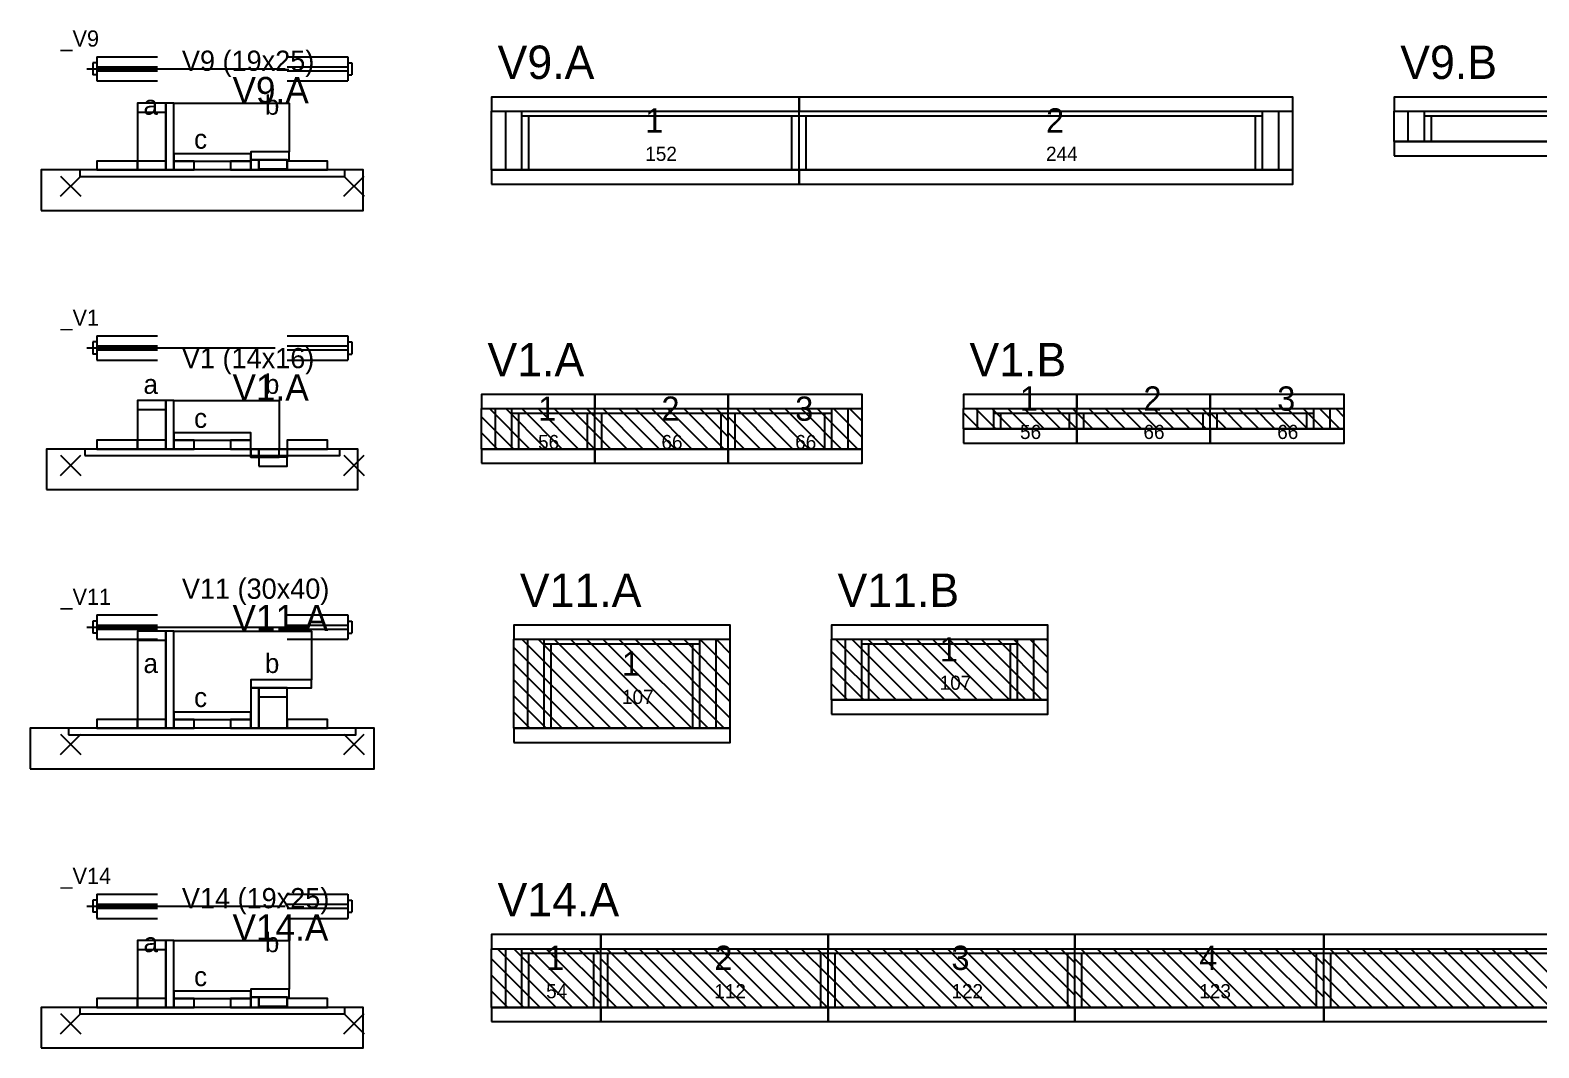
# Model space of a CAD drawing. Header units: metres. Extents: x -10 to 74425, y -2037 to 26.
# Drawn here: x 46985 to 47730, y -1456 to -953 of the extents above; entities that cross this region are included whole.
import ezdxf

# ---------------------------------------------------------------- set-up
doc = ezdxf.new("R2010")
doc.units = ezdxf.units.M
doc.layers.add('LABELS', color=3, linetype='Continuous')
doc.layers.add('VIGAS', color=7, linetype='Continuous')

msp = doc.modelspace()

# ---------------------------------------------------------------- linework, layer by layer
at = {"layer": 'VIGAS'}
for p, q in [((47015.6, -969), (47015.6, -975)), ((47017.6, -969), (47015.6, -969)), ((47017.6, -966), (47047.6, -966)), ((47017.6, -966), (47017.6, -978)), ((47111.6, -966), (47141.6, -966)), ((47141.6, -966), (47141.6, -978)), ((47141.6, -969), (47143.6, -969)), ((47143.6, -969), (47143.6, -975)), ((47012.6, -972), (47110.6, -972)), ((47017.6, -975), (47015.6, -975)), ((47017.6, -971), (47047.6, -971)), ((47017.6, -973), (47047.6, -973)), ((47111.6, -971), (47141.6, -971)), ((47111.6, -973), (47141.6, -973)), ((47141.6, -975), (47143.6, -975)), ((47017.6, -978), (47047.6, -978)), ((47111.6, -978), (47141.6, -978)), ((47212.6, -993), (47364.6, -993)), ((47212.6, -1022), (47212.6, -993)), ((47219.6, -1022), (47219.6, -993)), ((47227.6, -1022), (47227.6, -993)), ((47227.6, -995.2), (47364.6, -995.2)), ((47231.1, -1022), (47231.1, -995.2)), ((47361.1, -1022), (47361.1, -995.2)), ((47364.6, -1022), (47364.6, -993)), ((47364.6, -1022), (47364.6, -993)), ((47364.6, -993), (47608.7, -993)), ((47364.6, -1022), (47364.6, -993)), ((47364.6, -1022), (47364.6, -993)), ((47364.6, -1022), (47364.6, -993)), ((47364.6, -995.2), (47593.7, -995.2)), ((47368.1, -1022), (47368.1, -995.2)), ((47590.2, -1022), (47590.2, -995.2)), ((47593.7, -1022), (47593.7, -993)), ((47601.7, -1022), (47601.7, -993)), ((47608.7, -1022), (47608.7, -993)), ((47658.7, -993), (47810.7, -993)), ((47658.7, -1008), (47658.7, -993)), ((47665.7, -1008), (47665.7, -993)), ((47673.7, -1008), (47673.7, -993)), ((47673.7, -995.2), (47810.7, -995.2)), ((47677.2, -1008), (47677.2, -995.2)), ((47658.7, -1008), (47810.7, -1008)), ((47673.7, -1008), (47677.2, -1008)), ((46999.6, -1035), (47009.6, -1025)), ((46999.6, -1025), (47009.6, -1035)), ((47139.6, -1035), (47149.6, -1025)), ((47139.6, -1025), (47149.6, -1035)), ((47212.6, -1022), (47364.6, -1022)), ((47227.6, -1022), (47231.1, -1022)), ((47361.1, -1022), (47364.6, -1022)), ((47364.6, -1022), (47608.7, -1022)), ((47364.6, -1022), (47368.1, -1022)), ((47590.2, -1022), (47593.7, -1022)), ((47012.6, -1110), (47105.6, -1110)), ((47015.6, -1107), (47015.6, -1113)), ((47017.6, -1107), (47015.6, -1107)), ((47017.6, -1104), (47047.6, -1104)), ((47017.6, -1104), (47017.6, -1116)), ((47017.6, -1109), (47047.6, -1109)), ((47111.6, -1104), (47141.6, -1104)), ((47111.6, -1109), (47141.6, -1109)), ((47141.6, -1104), (47141.6, -1116)), ((47141.6, -1107), (47143.6, -1107)), ((47143.6, -1107), (47143.6, -1113)), ((47017.6, -1113), (47015.6, -1113)), ((47017.6, -1111), (47047.6, -1111)), ((47017.6, -1116), (47047.6, -1116)), ((47111.6, -1111), (47141.6, -1111)), ((47111.6, -1116), (47141.6, -1116)), ((47141.6, -1113), (47143.6, -1113)), ((47207.6, -1140), (47263.6, -1140)), ((47207.6, -1160), (47207.6, -1140)), ((47231.6, -1160), (47211.6, -1140)), ((47214.6, -1160), (47214.6, -1140)), ((47239.6, -1160), (47219.6, -1140)), ((47222.6, -1160), (47222.6, -1140)), ((47247.6, -1160), (47227.6, -1140)), ((47255.6, -1160), (47235.6, -1140)), ((47263.6, -1160), (47243.6, -1140)), ((47263.6, -1152), (47251.6, -1140)), ((47263.6, -1144), (47259.6, -1140)), ((47263.6, -1160), (47263.6, -1140)), ((47263.6, -1160), (47263.6, -1140)), ((47263.6, -1140), (47329.6, -1140)), ((47263.6, -1160), (47263.6, -1140)), ((47263.6, -1160), (47263.6, -1140)), ((47263.6, -1160), (47263.6, -1140)), ((47287.6, -1160), (47267.6, -1140)), ((47295.6, -1160), (47275.6, -1140)), ((47303.6, -1160), (47283.6, -1140)), ((47311.6, -1160), (47291.6, -1140)), ((47319.6, -1160), (47299.6, -1140)), ((47327.6, -1160), (47307.6, -1140)), ((47329.6, -1154), (47315.6, -1140)), ((47329.6, -1146), (47323.6, -1140)), ((47329.6, -1160), (47329.6, -1140)), ((47329.6, -1160), (47329.6, -1140)), ((47329.6, -1140), (47395.8, -1140)), ((47329.6, -1160), (47329.6, -1140)), ((47329.6, -1160), (47329.6, -1140)), ((47329.6, -1160), (47329.6, -1140)), ((47353.6, -1160), (47333.6, -1140)), ((47361.6, -1160), (47341.6, -1140)), ((47369.6, -1160), (47349.6, -1140)), ((47377.6, -1160), (47357.6, -1140)), ((47385.6, -1160), (47365.6, -1140)), ((47393.6, -1160), (47373.6, -1140)), ((47380.8, -1160), (47380.8, -1140)), ((47395.8, -1154.2), (47381.6, -1140)), ((47388.8, -1160), (47388.8, -1140)), ((47395.8, -1146.2), (47389.6, -1140)), ((47395.8, -1160), (47395.8, -1140)), ((47445.8, -1140), (47501.8, -1140)), ((47445.8, -1150), (47445.8, -1140)), ((47461.8, -1150), (47451.8, -1140)), ((47452.8, -1150), (47452.8, -1140)), ((47469.8, -1150), (47459.8, -1140)), ((47460.8, -1150), (47460.8, -1140)), ((47477.8, -1150), (47467.8, -1140)), ((47485.8, -1150), (47475.8, -1140)), ((47493.8, -1150), (47483.8, -1140)), ((47501.8, -1150), (47491.8, -1140)), ((47501.8, -1142), (47499.8, -1140)), ((47501.8, -1150), (47501.8, -1140)), ((47501.8, -1150), (47501.8, -1140)), ((47501.8, -1140), (47567.8, -1140)), ((47501.8, -1150), (47501.8, -1140)), ((47501.8, -1150), (47501.8, -1140)), ((47501.8, -1150), (47501.8, -1140)), ((47517.8, -1150), (47507.8, -1140)), ((47525.8, -1150), (47515.8, -1140)), ((47533.8, -1150), (47523.8, -1140)), ((47541.8, -1150), (47531.8, -1140)), ((47549.8, -1150), (47539.8, -1140)), ((47557.8, -1150), (47547.8, -1140)), ((47565.8, -1150), (47555.8, -1140)), ((47567.8, -1144), (47563.8, -1140)), ((47567.8, -1150), (47567.8, -1140)), ((47567.8, -1150), (47567.8, -1140)), ((47567.8, -1140), (47634, -1140)), ((47567.8, -1150), (47567.8, -1140)), ((47567.8, -1150), (47567.8, -1140)), ((47567.8, -1150), (47567.8, -1140)), ((47583.8, -1150), (47573.8, -1140)), ((47591.8, -1150), (47581.8, -1140)), ((47599.8, -1150), (47589.8, -1140)), ((47607.8, -1150), (47597.8, -1140)), ((47615.8, -1150), (47605.8, -1140)), ((47623.8, -1150), (47613.8, -1140)), ((47619, -1150), (47619, -1140)), ((47631.8, -1150), (47621.8, -1140)), ((47627, -1150), (47627, -1140)), ((47634, -1144.2), (47629.8, -1140)), ((47634, -1150), (47634, -1140)), ((47223.6, -1160), (47207.6, -1144)), ((47222.6, -1142.2), (47263.6, -1142.2)), ((47226.1, -1160), (47226.1, -1142.2)), ((47260.1, -1160), (47260.1, -1142.2)), ((47263.6, -1142.2), (47329.6, -1142.2)), ((47279.6, -1160), (47263.6, -1144)), ((47267.1, -1160), (47267.1, -1142.2)), ((47326.1, -1160), (47326.1, -1142.2)), ((47329.6, -1142.2), (47380.8, -1142.2)), ((47345.6, -1160), (47329.6, -1144)), ((47333.1, -1160), (47333.1, -1142.2)), ((47377.3, -1160), (47377.3, -1142.2)), ((47453.8, -1150), (47445.8, -1142)), ((47460.8, -1142.2), (47501.8, -1142.2)), ((47464.3, -1150), (47464.3, -1142.2)), ((47498.3, -1150), (47498.3, -1142.2)), ((47509.8, -1150), (47501.8, -1142)), ((47501.8, -1142.2), (47567.8, -1142.2)), ((47505.3, -1150), (47505.3, -1142.2)), ((47564.3, -1150), (47564.3, -1142.2)), ((47575.8, -1150), (47567.8, -1142)), ((47567.8, -1142.2), (47619, -1142.2)), ((47571.3, -1150), (47571.3, -1142.2)), ((47615.5, -1150), (47615.5, -1142.2)), ((47215.6, -1160), (47207.6, -1152)), ((47271.6, -1160), (47263.6, -1152)), ((47337.6, -1160), (47329.6, -1152)), ((47445.8, -1150), (47501.8, -1150)), ((47445.8, -1150), (47445.8, -1150)), ((47460.8, -1150), (47464.3, -1150)), ((47498.3, -1150), (47501.8, -1150)), ((47501.8, -1150), (47567.8, -1150)), ((47501.8, -1150), (47505.3, -1150)), ((47501.8, -1150), (47501.8, -1150)), ((47564.3, -1150), (47567.8, -1150)), ((47567.8, -1150), (47634, -1150)), ((47567.8, -1150), (47571.3, -1150)), ((47567.8, -1150), (47567.8, -1150)), ((47615.5, -1150), (47619, -1150)), ((46999.6, -1173), (47009.6, -1163)), ((46999.6, -1163), (47009.6, -1173)), ((47139.6, -1173), (47149.6, -1163)), ((47139.6, -1163), (47149.6, -1173)), ((47207.6, -1160), (47263.6, -1160)), ((47207.6, -1160), (47207.6, -1160)), ((47222.6, -1160), (47226.1, -1160)), ((47260.1, -1160), (47263.6, -1160)), ((47263.6, -1160), (47329.6, -1160)), ((47263.6, -1160), (47267.1, -1160)), ((47263.6, -1160), (47263.6, -1160)), ((47326.1, -1160), (47329.6, -1160)), ((47329.6, -1160), (47395.8, -1160)), ((47329.6, -1160), (47333.1, -1160)), ((47329.6, -1160), (47329.6, -1160)), ((47377.3, -1160), (47380.8, -1160)), ((47015.6, -1245), (47015.6, -1251)), ((47017.6, -1245), (47015.6, -1245)), ((47017.6, -1242), (47047.6, -1242)), ((47017.6, -1242), (47017.6, -1254)), ((47111.6, -1242), (47141.6, -1242)), ((47141.6, -1242), (47141.6, -1254)), ((47141.6, -1245), (47143.6, -1245)), ((47143.6, -1245), (47143.6, -1251)), ((47012.6, -1248), (47121.6, -1248)), ((47017.6, -1251), (47015.6, -1251)), ((47017.6, -1247), (47047.6, -1247)), ((47017.6, -1249), (47047.6, -1249)), ((47111.6, -1247), (47141.6, -1247)), ((47111.6, -1249), (47141.6, -1249)), ((47141.6, -1251), (47143.6, -1251)), ((47017.6, -1254), (47047.6, -1254)), ((47111.6, -1254), (47141.6, -1254)), ((47223.6, -1254), (47330.6, -1254)), ((47223.6, -1298), (47223.6, -1254)), ((47263.6, -1298), (47223.6, -1258)), ((47271.6, -1298), (47227.6, -1254)), ((47230.6, -1298), (47230.6, -1254)), ((47279.6, -1298), (47235.6, -1254)), ((47238.6, -1298), (47238.6, -1254)), ((47238.6, -1256.2), (47315.6, -1256.2)), ((47242.1, -1298), (47242.1, -1256.2)), ((47287.6, -1298), (47243.6, -1254)), ((47295.6, -1298), (47251.6, -1254)), ((47303.6, -1298), (47259.6, -1254)), ((47311.6, -1298), (47267.6, -1254)), ((47319.6, -1298), (47275.6, -1254)), ((47327.6, -1298), (47283.6, -1254)), ((47330.6, -1293), (47291.6, -1254)), ((47330.6, -1285), (47299.6, -1254)), ((47330.6, -1277), (47307.6, -1254)), ((47312.1, -1298), (47312.1, -1256.2)), ((47315.6, -1298), (47315.6, -1254)), ((47330.6, -1269), (47315.6, -1254)), ((47323.6, -1298), (47323.6, -1254)), ((47330.6, -1261), (47323.6, -1254)), ((47330.6, -1298), (47330.6, -1254)), ((47380.6, -1254), (47487.6, -1254)), ((47380.6, -1284), (47380.6, -1254)), ((47404.6, -1284), (47380.6, -1260)), ((47412.6, -1284), (47382.6, -1254)), ((47387.6, -1284), (47387.6, -1254)), ((47420.6, -1284), (47390.6, -1254)), ((47395.6, -1284), (47395.6, -1254)), ((47395.6, -1256.2), (47472.6, -1256.2)), ((47428.6, -1284), (47398.6, -1254)), ((47399.1, -1284), (47399.1, -1256.2)), ((47436.6, -1284), (47406.6, -1254)), ((47444.6, -1284), (47414.6, -1254)), ((47452.6, -1284), (47422.6, -1254)), ((47460.6, -1284), (47430.6, -1254)), ((47468.6, -1284), (47438.6, -1254)), ((47476.6, -1284), (47446.6, -1254)), ((47484.6, -1284), (47454.6, -1254)), ((47487.6, -1279), (47462.6, -1254)), ((47469.1, -1284), (47469.1, -1256.2)), ((47487.6, -1271), (47470.6, -1254)), ((47472.6, -1284), (47472.6, -1254)), ((47487.6, -1263), (47478.6, -1254)), ((47480.6, -1284), (47480.6, -1254)), ((47487.6, -1255), (47486.6, -1254)), ((47487.6, -1284), (47487.6, -1254)), ((47255.6, -1298), (47223.6, -1266)), ((47247.6, -1298), (47223.6, -1274)), ((47396.6, -1284), (47380.6, -1268)), ((47239.6, -1298), (47223.6, -1282)), ((47388.6, -1284), (47380.6, -1276)), ((47380.6, -1284), (47487.6, -1284)), ((47380.6, -1284), (47380.6, -1284)), ((47395.6, -1284), (47399.1, -1284)), ((47469.1, -1284), (47472.6, -1284)), ((47231.6, -1298), (47223.6, -1290)), ((46999.6, -1311), (47009.6, -1301)), ((46999.6, -1301), (47009.6, -1311)), ((47139.6, -1311), (47149.6, -1301)), ((47139.6, -1301), (47149.6, -1311)), ((47223.6, -1298), (47330.6, -1298)), ((47223.6, -1298), (47223.6, -1298)), ((47238.6, -1298), (47242.1, -1298)), ((47312.1, -1298), (47315.6, -1298)), ((47012.6, -1386), (47110.6, -1386)), ((47015.6, -1383), (47015.6, -1389)), ((47017.6, -1383), (47015.6, -1383)), ((47017.6, -1380), (47047.6, -1380)), ((47017.6, -1380), (47017.6, -1392)), ((47017.6, -1385), (47047.6, -1385)), ((47111.6, -1380), (47141.6, -1380)), ((47111.6, -1385), (47141.6, -1385)), ((47141.6, -1380), (47141.6, -1392)), ((47141.6, -1383), (47143.6, -1383)), ((47143.6, -1383), (47143.6, -1389)), ((47017.6, -1389), (47015.6, -1389)), ((47017.6, -1387), (47047.6, -1387)), ((47017.6, -1392), (47047.6, -1392)), ((47111.6, -1387), (47141.6, -1387)), ((47111.6, -1392), (47141.6, -1392)), ((47141.6, -1389), (47143.6, -1389)), ((47212.6, -1407), (47266.6, -1407)), ((47212.6, -1436), (47212.6, -1407)), ((47244.6, -1436), (47215.6, -1407)), ((47219.6, -1436), (47219.6, -1407)), ((47252.6, -1436), (47223.6, -1407)), ((47227.6, -1436), (47227.6, -1407)), ((47260.6, -1436), (47231.6, -1407)), ((47266.6, -1434), (47239.6, -1407)), ((47266.6, -1426), (47247.6, -1407)), ((47266.6, -1418), (47255.6, -1407)), ((47266.6, -1410), (47263.6, -1407)), ((47266.6, -1436), (47266.6, -1407)), ((47266.6, -1436), (47266.6, -1407)), ((47266.6, -1407), (47378.9, -1407)), ((47266.6, -1436), (47266.6, -1407)), ((47266.6, -1436), (47266.6, -1407)), ((47266.6, -1436), (47266.6, -1407)), ((47298.6, -1436), (47269.6, -1407)), ((47306.6, -1436), (47277.6, -1407)), ((47314.6, -1436), (47285.6, -1407)), ((47322.6, -1436), (47293.6, -1407)), ((47330.6, -1436), (47301.6, -1407)), ((47338.6, -1436), (47309.6, -1407)), ((47346.6, -1436), (47317.6, -1407)), ((47354.6, -1436), (47325.6, -1407)), ((47362.6, -1436), (47333.6, -1407)), ((47370.6, -1436), (47341.6, -1407)), ((47378.6, -1436), (47349.6, -1407)), ((47378.9, -1428.3), (47357.6, -1407)), ((47378.9, -1420.3), (47365.6, -1407)), ((47378.9, -1412.3), (47373.6, -1407)), ((47378.9, -1436), (47378.9, -1407)), ((47378.9, -1436), (47378.9, -1407)), ((47378.9, -1407), (47500.9, -1407)), ((47378.9, -1436), (47378.9, -1407)), ((47378.9, -1436), (47378.9, -1407)), ((47378.9, -1436), (47378.9, -1407)), ((47410.9, -1436), (47381.9, -1407)), ((47418.9, -1436), (47389.9, -1407)), ((47426.9, -1436), (47397.9, -1407)), ((47434.9, -1436), (47405.9, -1407)), ((47442.9, -1436), (47413.9, -1407)), ((47450.9, -1436), (47421.9, -1407)), ((47458.9, -1436), (47429.9, -1407)), ((47466.9, -1436), (47437.9, -1407)), ((47474.9, -1436), (47445.9, -1407)), ((47482.9, -1436), (47453.9, -1407)), ((47490.9, -1436), (47461.9, -1407)), ((47498.9, -1436), (47469.9, -1407)), ((47500.9, -1430), (47477.9, -1407)), ((47500.9, -1422), (47485.9, -1407)), ((47500.9, -1414), (47493.9, -1407)), ((47500.9, -1436), (47500.9, -1407)), ((47500.9, -1436), (47500.9, -1407)), ((47500.9, -1407), (47623.9, -1407)), ((47500.9, -1436), (47500.9, -1407)), ((47500.9, -1436), (47500.9, -1407)), ((47500.9, -1436), (47500.9, -1407)), ((47532.9, -1436), (47503.9, -1407)), ((47540.9, -1436), (47511.9, -1407)), ((47548.9, -1436), (47519.9, -1407)), ((47556.9, -1436), (47527.9, -1407)), ((47564.9, -1436), (47535.9, -1407)), ((47572.9, -1436), (47543.9, -1407)), ((47580.9, -1436), (47551.9, -1407)), ((47588.9, -1436), (47559.9, -1407)), ((47596.9, -1436), (47567.9, -1407)), ((47604.9, -1436), (47575.9, -1407)), ((47612.9, -1436), (47583.9, -1407)), ((47620.9, -1436), (47591.9, -1407)), ((47623.9, -1431), (47599.9, -1407)), ((47623.9, -1423), (47607.9, -1407)), ((47623.9, -1415), (47615.9, -1407)), ((47623.9, -1436), (47623.9, -1407)), ((47623.9, -1436), (47623.9, -1407)), ((47623.9, -1407), (47867.9, -1407)), ((47623.9, -1436), (47623.9, -1407)), ((47623.9, -1436), (47623.9, -1407)), ((47623.9, -1436), (47623.9, -1407)), ((47623.9, -1407), (47623.9, -1407)), ((47655.9, -1436), (47626.9, -1407)), ((47663.9, -1436), (47634.9, -1407)), ((47671.9, -1436), (47642.9, -1407)), ((47679.9, -1436), (47650.9, -1407)), ((47687.9, -1436), (47658.9, -1407)), ((47695.9, -1436), (47666.9, -1407)), ((47703.9, -1436), (47674.9, -1407)), ((47711.9, -1436), (47682.9, -1407)), ((47719.9, -1436), (47690.9, -1407)), ((47727.9, -1436), (47698.9, -1407)), ((47735.9, -1436), (47706.9, -1407)), ((47743.9, -1436), (47714.9, -1407)), ((47751.9, -1436), (47722.9, -1407)), ((47236.6, -1436), (47212.6, -1412)), ((47227.6, -1409.2), (47266.6, -1409.2)), ((47231.1, -1436), (47231.1, -1409.2)), ((47263.1, -1436), (47263.1, -1409.2)), ((47266.6, -1409.2), (47378.9, -1409.2)), ((47290.6, -1436), (47266.6, -1412)), ((47270.1, -1436), (47270.1, -1409.2)), ((47375.4, -1436), (47375.4, -1409.2)), ((47378.9, -1409.2), (47500.9, -1409.2)), ((47402.9, -1436), (47378.9, -1412)), ((47382.4, -1436), (47382.4, -1409.2)), ((47497.4, -1436), (47497.4, -1409.2)), ((47500.9, -1409.2), (47623.9, -1409.2)), ((47524.9, -1436), (47500.9, -1412)), ((47504.4, -1436), (47504.4, -1409.2)), ((47620.4, -1436), (47620.4, -1409.2)), ((47623.9, -1409.2), (47867.9, -1409.2)), ((47647.9, -1436), (47623.9, -1412)), ((47627.4, -1436), (47627.4, -1409.2)), ((47228.6, -1436), (47212.6, -1420)), ((47282.6, -1436), (47266.6, -1420)), ((47394.9, -1436), (47378.9, -1420)), ((47516.9, -1436), (47500.9, -1420)), ((47639.9, -1436), (47623.9, -1420)), ((47220.6, -1436), (47212.6, -1428)), ((47274.6, -1436), (47266.6, -1428)), ((47386.9, -1436), (47378.9, -1428)), ((47508.9, -1436), (47500.9, -1428)), ((47631.9, -1436), (47623.9, -1428)), ((46999.6, -1449), (47009.6, -1439)), ((46999.6, -1439), (47009.6, -1449)), ((47139.6, -1449), (47149.6, -1439)), ((47139.6, -1439), (47149.6, -1449)), ((47212.6, -1436), (47266.6, -1436)), ((47212.6, -1436), (47212.6, -1436)), ((47227.6, -1436), (47231.1, -1436)), ((47263.1, -1436), (47266.6, -1436)), ((47266.6, -1436), (47378.9, -1436)), ((47266.6, -1436), (47270.1, -1436)), ((47266.6, -1436), (47266.6, -1436)), ((47375.4, -1436), (47378.9, -1436)), ((47378.9, -1436), (47500.9, -1436)), ((47378.9, -1436), (47382.4, -1436)), ((47378.9, -1436), (47378.9, -1436)), ((47497.4, -1436), (47500.9, -1436)), ((47500.9, -1436), (47623.9, -1436)), ((47500.9, -1436), (47504.4, -1436)), ((47500.9, -1436), (47500.9, -1436)), ((47620.4, -1436), (47623.9, -1436)), ((47623.9, -1436), (47867.9, -1436)), ((47623.9, -1436), (47627.4, -1436)), ((47623.9, -1436), (47623.9, -1436))]:
    msp.add_line(p, q, dxfattribs=at)
for points in [[(47037.6, -1022), (47051.6, -1022), (47051.6, -989), (47037.6, -989)], [(47037.6, -993.4), (47051.6, -993.4), (47051.6, -989), (47037.6, -989)], [(47051.6, -1022), (47055.6, -1022), (47055.6, -989), (47051.6, -989)], [(47055.6, -1014), (47055.6, -989), (47112.6, -989), (47112.6, -1013), (47093.6, -1013), (47093.6, -1014)], [(47212.6, -993), (47364.6, -993), (47364.6, -986), (47212.6, -986)], [(47364.6, -993), (47608.7, -993), (47608.7, -986), (47364.6, -986)], [(47658.7, -993), (47810.7, -993), (47810.7, -986), (47658.7, -986)], [(47055.6, -1017.6), (47093.6, -1017.6), (47093.6, -1014), (47055.6, -1014)], [(47093.6, -1017), (47112.6, -1017), (47112.6, -1013), (47093.6, -1013)], [(47658.7, -1015), (47810.7, -1015), (47810.7, -1008), (47658.7, -1008)], [(47017.6, -1022), (47037.6, -1022), (47037.6, -1017.6), (47017.6, -1017.6)], [(47037.6, -1022), (47051.6, -1022), (47051.6, -1017.6), (47037.6, -1017.6)], [(47055.6, -1022), (47065.6, -1022), (47065.6, -1017.6), (47055.6, -1017.6)], [(47083.6, -1022), (47093.6, -1022), (47093.6, -1017.6), (47083.6, -1017.6)], [(47093.6, -1022), (47097.6, -1022), (47097.6, -1017), (47093.6, -1017)], [(47097.6, -1022), (47111.6, -1022), (47111.6, -1017), (47097.6, -1017)], [(47097.6, -1021.4), (47111.6, -1021.4), (47111.6, -1017), (47097.6, -1017)], [(47111.6, -1022), (47131.6, -1022), (47131.6, -1017.6), (47111.6, -1017.6)], [(46990.1, -1042), (47149.1, -1042), (47149.1, -1022), (46990.1, -1022)], [(47009.1, -1025.2), (47140.1, -1025.2), (47140.1, -1022), (47009.1, -1022)], [(47212.6, -1029), (47364.6, -1029), (47364.6, -1022), (47212.6, -1022)], [(47364.6, -1029), (47608.7, -1029), (47608.7, -1022), (47364.6, -1022)], [(47207.6, -1140), (47263.6, -1140), (47263.6, -1133), (47207.6, -1133)], [(47263.6, -1140), (47329.6, -1140), (47329.6, -1133), (47263.6, -1133)], [(47329.6, -1140), (47395.8, -1140), (47395.8, -1133), (47329.6, -1133)], [(47445.8, -1140), (47501.8, -1140), (47501.8, -1133), (47445.8, -1133)], [(47501.8, -1140), (47567.8, -1140), (47567.8, -1133), (47501.8, -1133)], [(47567.8, -1140), (47634, -1140), (47634, -1133), (47567.8, -1133)], [(47037.6, -1160), (47051.6, -1160), (47051.6, -1136), (47037.6, -1136)], [(47037.6, -1140.4), (47051.6, -1140.4), (47051.6, -1136), (47037.6, -1136)], [(47051.6, -1160), (47055.6, -1160), (47055.6, -1136), (47051.6, -1136)], [(47055.6, -1152), (47055.6, -1136), (47107.6, -1136), (47107.6, -1160), (47093.6, -1160), (47093.6, -1152)], [(47017.6, -1160), (47037.6, -1160), (47037.6, -1155.6), (47017.6, -1155.6)], [(47037.6, -1160), (47051.6, -1160), (47051.6, -1155.6), (47037.6, -1155.6)], [(47055.6, -1155.6), (47093.6, -1155.6), (47093.6, -1152), (47055.6, -1152)], [(47055.6, -1160), (47065.6, -1160), (47065.6, -1155.6), (47055.6, -1155.6)], [(47083.6, -1160), (47093.6, -1160), (47093.6, -1155.6), (47083.6, -1155.6)], [(47111.6, -1160), (47131.6, -1160), (47131.6, -1155.6), (47111.6, -1155.6)], [(47445.8, -1157), (47501.8, -1157), (47501.8, -1150), (47445.8, -1150)], [(47501.8, -1157), (47567.8, -1157), (47567.8, -1150), (47501.8, -1150)], [(47567.8, -1157), (47634, -1157), (47634, -1150), (47567.8, -1150)], [(46992.6, -1180), (47146.6, -1180), (47146.6, -1160), (46992.6, -1160)], [(47011.6, -1163.2), (47137.6, -1163.2), (47137.6, -1160), (47011.6, -1160)], [(47093.6, -1160), (47097.6, -1160), (47097.6, -1164), (47093.6, -1164)], [(47093.6, -1164), (47107.6, -1164), (47107.6, -1160), (47093.6, -1160)], [(47097.6, -1160), (47111.6, -1160), (47111.6, -1164), (47097.6, -1164)], [(47207.6, -1167), (47263.6, -1167), (47263.6, -1160), (47207.6, -1160)], [(47263.6, -1167), (47329.6, -1167), (47329.6, -1160), (47263.6, -1160)], [(47329.6, -1167), (47395.8, -1167), (47395.8, -1160), (47329.6, -1160)], [(47097.6, -1168.4), (47111.6, -1168.4), (47111.6, -1164), (47097.6, -1164)], [(47037.6, -1298), (47051.6, -1298), (47051.6, -1250), (47037.6, -1250)], [(47037.6, -1254.4), (47051.6, -1254.4), (47051.6, -1250), (47037.6, -1250)], [(47051.6, -1298), (47055.6, -1298), (47055.6, -1250), (47051.6, -1250)], [(47055.6, -1290), (47055.6, -1250), (47123.6, -1250), (47123.6, -1274), (47093.6, -1274), (47093.6, -1290)], [(47223.6, -1254), (47330.6, -1254), (47330.6, -1247), (47223.6, -1247)], [(47380.6, -1254), (47487.6, -1254), (47487.6, -1247), (47380.6, -1247)], [(47093.6, -1278), (47123.6, -1278), (47123.6, -1274), (47093.6, -1274)], [(47093.6, -1298), (47097.6, -1298), (47097.6, -1278), (47093.6, -1278)], [(47097.6, -1298), (47111.6, -1298), (47111.6, -1278), (47097.6, -1278)], [(47097.6, -1282.4), (47111.6, -1282.4), (47111.6, -1278), (47097.6, -1278)], [(47380.6, -1291), (47487.6, -1291), (47487.6, -1284), (47380.6, -1284)], [(47017.6, -1298), (47037.6, -1298), (47037.6, -1293.6), (47017.6, -1293.6)], [(47037.6, -1298), (47051.6, -1298), (47051.6, -1293.6), (47037.6, -1293.6)], [(47055.6, -1293.6), (47093.6, -1293.6), (47093.6, -1290), (47055.6, -1290)], [(47055.6, -1298), (47065.6, -1298), (47065.6, -1293.6), (47055.6, -1293.6)], [(47083.6, -1298), (47093.6, -1298), (47093.6, -1293.6), (47083.6, -1293.6)], [(47111.6, -1298), (47131.6, -1298), (47131.6, -1293.6), (47111.6, -1293.6)], [(46984.6, -1318), (47154.6, -1318), (47154.6, -1298), (46984.6, -1298)], [(47003.6, -1301.2), (47145.6, -1301.2), (47145.6, -1298), (47003.6, -1298)], [(47223.6, -1305), (47330.6, -1305), (47330.6, -1298), (47223.6, -1298)], [(47212.6, -1407), (47266.6, -1407), (47266.6, -1400), (47212.6, -1400)], [(47266.6, -1407), (47378.9, -1407), (47378.9, -1400), (47266.6, -1400)], [(47378.9, -1407), (47500.9, -1407), (47500.9, -1400), (47378.9, -1400)], [(47500.9, -1407), (47623.9, -1407), (47623.9, -1400), (47500.9, -1400)], [(47623.9, -1407), (47867.9, -1407), (47867.9, -1400), (47623.9, -1400)], [(47037.6, -1436), (47051.6, -1436), (47051.6, -1403), (47037.6, -1403)], [(47037.6, -1407.4), (47051.6, -1407.4), (47051.6, -1403), (47037.6, -1403)], [(47051.6, -1436), (47055.6, -1436), (47055.6, -1403), (47051.6, -1403)], [(47055.6, -1428), (47055.6, -1403), (47112.6, -1403), (47112.6, -1427), (47093.6, -1427), (47093.6, -1428)], [(47055.6, -1431.6), (47093.6, -1431.6), (47093.6, -1428), (47055.6, -1428)], [(47093.6, -1431), (47112.6, -1431), (47112.6, -1427), (47093.6, -1427)], [(47093.6, -1436), (47097.6, -1436), (47097.6, -1431), (47093.6, -1431)], [(47097.6, -1436), (47111.6, -1436), (47111.6, -1431), (47097.6, -1431)], [(47097.6, -1435.4), (47111.6, -1435.4), (47111.6, -1431), (47097.6, -1431)], [(46990.1, -1456), (47149.1, -1456), (47149.1, -1436), (46990.1, -1436)], [(47009.1, -1439.2), (47140.1, -1439.2), (47140.1, -1436), (47009.1, -1436)], [(47017.6, -1436), (47037.6, -1436), (47037.6, -1431.6), (47017.6, -1431.6)], [(47037.6, -1436), (47051.6, -1436), (47051.6, -1431.6), (47037.6, -1431.6)], [(47055.6, -1436), (47065.6, -1436), (47065.6, -1431.6), (47055.6, -1431.6)], [(47083.6, -1436), (47093.6, -1436), (47093.6, -1431.6), (47083.6, -1431.6)], [(47111.6, -1436), (47131.6, -1436), (47131.6, -1431.6), (47111.6, -1431.6)], [(47212.6, -1443), (47266.6, -1443), (47266.6, -1436), (47212.6, -1436)], [(47266.6, -1443), (47378.9, -1443), (47378.9, -1436), (47266.6, -1436)], [(47378.9, -1443), (47500.9, -1443), (47500.9, -1436), (47378.9, -1436)], [(47500.9, -1443), (47623.9, -1443), (47623.9, -1436), (47500.9, -1436)], [(47623.9, -1443), (47867.9, -1443), (47867.9, -1436), (47623.9, -1436)]]:
    msp.add_lwpolyline(points, close=True, dxfattribs=at)

# ---------------------------------------------------------------- texts
at = {"layer": 'LABELS'}
for s, p in [('_V9', (46999.6, -961)), ('_V1', (46999.6, -1099)), ('_V11', (46999.6, -1237)), ('_V14', (46999.6, -1375))]:
    msp.add_text(s, height=8, dxfattribs=at).set_placement(p)
at = {"layer": 'VIGAS'}
for s, height, p in [('V9.A', 16.5, (47215.6, -977)), ('V9.B', 16.5, (47661.7, -977)), ('V9 (19x25)', 10, (47059.6, -973)), ('V9.A', 13, (47084.6, -989)), ('a', 9.6, (47040.6, -994.7)), ('b', 9.6, (47100.6, -994.7)), ('1', 12, (47288.6, -1003.5)), ('2', 12, (47486.65, -1003.5)), ('c', 9.6, (47065.6, -1011.5)), ('152', 7, (47288.6, -1017.5)), ('244', 7, (47486.65, -1017.5)), ('V1 (14x16)', 10, (47059.6, -1120)), ('V1.A', 16.5, (47210.6, -1124)), ('V1.B', 16.5, (47448.8, -1124)), ('a', 9.6, (47040.6, -1132.7)), ('V1.A', 13, (47084.6, -1136)), ('b', 9.6, (47100.6, -1132.7)), ('1', 12, (47473.8, -1141)), ('2', 12, (47534.8, -1141)), ('3', 12, (47600.9, -1141)), ('1', 12, (47235.6, -1146)), ('2', 12, (47296.6, -1146)), ('3', 12, (47362.7, -1146)), ('c', 9.6, (47065.6, -1149.5)), ('56', 7, (47473.8, -1155)), ('66', 7, (47534.8, -1155)), ('66', 7, (47600.9, -1155)), ('56', 7, (47235.6, -1160)), ('66', 7, (47296.6, -1160)), ('66', 7, (47362.7, -1160)), ('V11.A', 16.5, (47226.6, -1238)), ('V11.B', 16.5, (47383.6, -1238)), ('V11 (30x40)', 10, (47059.6, -1234)), ('V11.A', 13, (47084.6, -1250)), ('1', 12, (47277.1, -1272)), ('1', 12, (47434.1, -1265)), ('a', 9.6, (47040.6, -1270.7)), ('b', 9.6, (47100.6, -1270.7)), ('107', 7, (47434.1, -1279)), ('c', 9.6, (47065.6, -1287.5)), ('107', 7, (47277.1, -1286)), ('V14 (19x25)', 10, (47059.6, -1387)), ('V14.A', 16.5, (47215.6, -1391)), ('V14.A', 13, (47084.6, -1403)), ('a', 9.6, (47040.6, -1408.7)), ('b', 9.6, (47100.6, -1408.7)), ('1', 12, (47239.6, -1417.5)), ('2', 12, (47322.75, -1417.5)), ('3', 12, (47439.9, -1417.5)), ('4', 12, (47562.4, -1417.5)), ('c', 9.6, (47065.6, -1425.5)), ('54', 7, (47239.6, -1431.5)), ('112', 7, (47322.75, -1431.5)), ('122', 7, (47439.9, -1431.5)), ('123', 7, (47562.4, -1431.5))]:
    msp.add_text(s, height=height, dxfattribs=at).set_placement(p)

doc.saveas('drawing.dxf')
